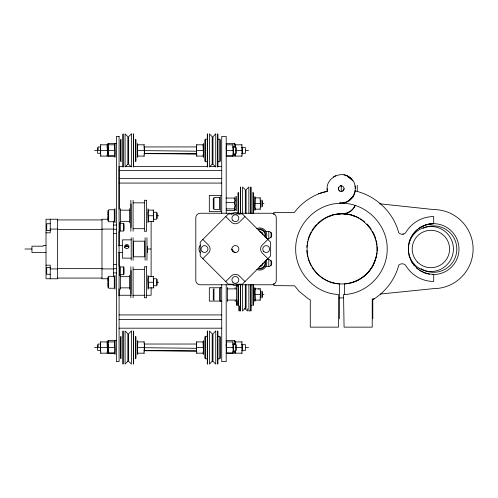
<?xml version="1.0" encoding="UTF-8"?>
<svg xmlns="http://www.w3.org/2000/svg" width="498" height="498" viewBox="0 0 498 498"><rect width="100%" height="100%" fill="white"/><g stroke="black" fill="none" stroke-linecap="round" stroke-linejoin="round"><path stroke-width="0.75" d="M116.408 143.424L108.315 143.424L107.462 145.447L108.315 147.999L107.45 151.118L108.315 154.243L107.568 154.785L107.568 155.37L108.315 155.911L114.938 155.911M116.408 340.52L108.315 340.52L107.462 342.543L108.315 345.095L107.45 348.214L108.315 351.339L107.568 351.881L107.568 352.472L108.315 353.014L114.938 353.014M226.198 208.886L234.29 208.886L235.156 205.761L234.29 202.636L235.156 200.352L234.29 198.067L226.198 198.067M234.832 147.072L235.106 145.179L234.29 143.424L226.198 143.424M234.683 344.467L235.143 342.543L234.29 340.52L226.198 340.52M107.462 151.479L107.45 154.256M107.462 348.581L107.45 351.351M107.462 145.976L107.462 150.757M107.462 343.072L107.462 347.853M235.143 145.447L235.156 144.071L234.832 144.762M235.143 342.543L235.156 341.167L234.832 341.858M273.856 214.713L273.856 212.397L294.281 212.596C302.28 201.752 314.344 194.145 327.41 191.033C324.472 178.153 342.369 168.915 351.215 178.707C360.384 187.011 352.87 204.006 340.551 202.674L340.551 203.333C316.392 203.284 295.333 224.909 295.675 249.006C295.395 272.25 315.06 293.671 338.435 294.467L338.441 327.142L310.285 327.142L310.285 299.871L308.194 298.75L299.124 291.311L294.604 285.808L273.856 285.609L273.856 283.294M355.292 190.983C354.389 197.438 348.662 202.885 342.132 203.315M377.017 252.698A35.196 35.196 0 0 1 376.027 257.976C381.3 237.695 365.862 214.955 344.579 214.09M235.181 146.978L235.56 144.818M235.181 344.074L235.56 341.914M107.45 144.464L108.315 143.424M107.45 341.566L108.315 340.52M226.198 155.911L234.29 155.911L235.156 154.872M226.198 210.554L234.29 210.554L235.156 209.515M226.198 353.014L234.29 353.014L235.156 351.968M128.889 246.491L128.82 247.033A2.129 2.104 -0.2 0 1 127.837 248.315L127.326 248.521A2.129 2.104 -0.2 0 1 124.631 246.485A2.117 1.942 0 0 1 126.778 244.53A2.117 1.942 0 0 1 128.895 246.491M100.82 144.818L100.409 147.638L100.82 156.086M108.371 144.818L107.96 147.638L108.371 156.086M107.045 156.086L107.45 153.266L107.045 144.818M114.596 156.086L115.001 153.266L114.596 144.818M137.79 144.818L137.38 147.638L137.79 156.086M144.015 156.086L144.42 153.266L144.015 144.818M100.82 341.914L100.409 344.734L100.82 353.182M108.371 341.914L107.96 344.734L108.371 353.182M107.045 353.182L107.45 350.362L107.045 341.914M148.423 210.125L148.018 212.945L148.423 221.392M114.596 353.182L115.001 350.362L114.596 341.914M153.241 221.392L153.645 218.572L153.241 210.125M148.423 276.639L148.018 279.453L148.423 287.9M137.79 341.914L137.38 350.362L137.79 353.182M153.241 287.9L153.645 285.086L153.241 276.639M144.015 353.182L144.42 344.734L144.015 341.914M196.791 144.818L196.386 147.638L196.791 156.086M203.022 156.086L203.427 153.266L203.022 144.818M226.602 144.818L226.198 147.638L226.602 156.086M232.834 156.086L233.238 153.266L232.834 144.818M241.791 156.086L242.196 153.266L241.791 144.818M196.791 341.914L196.386 344.734L196.791 353.182M203.022 353.182L203.427 350.362L203.022 341.914M255.256 197.893L254.852 206.34L255.256 209.16M260.081 209.16L260.485 206.34L260.081 197.893M226.602 341.914L226.198 344.734L226.602 353.182M232.834 353.182L233.238 350.362L232.834 341.914M255.256 288.84L254.852 291.66L255.256 300.107M241.791 353.182L242.196 350.362L241.791 341.914M260.074 300.107L260.485 291.66L260.074 288.84M338.814 187.254L338.435 188.661L338.814 190.074L339.848 191.108L341.255 191.481L342.668 191.108L343.701 190.074L344.074 188.661L343.701 187.254L342.668 186.221L341.255 185.847L339.848 186.221L338.814 187.254L338.435 188.661L338.814 190.074L339.848 191.108M344.074 188.661L343.701 190.074L342.668 191.108M376.276 255.872C373.326 270.831 359.911 283.138 344.572 283.928L344.572 294.299M108.296 216.524L107.96 217.383L108.296 217.813M108.296 283.038L107.96 283.897L108.296 284.327M375.735 258.686L372.51 266.467A35.196 35.196 0 0 0 375.822 258.711M124.737 247.525C125.247 245.894 127.868 245.751 128.671 247.189M213.48 204.709L213.48 205.375M213.48 295.65L213.48 296.322M232.821 154.243L234.29 154.243L234.502 153.801M232.821 351.339L234.29 351.339L234.502 350.897M234.832 154.99L234.29 155.911M354.993 205.574C352.883 210.598 347.33 213.493 342.307 213.81C323.488 213.53 306.83 230.188 307.11 249.006C306.911 266.691 321.708 283.088 339.493 283.928L339.493 318.788M355.41 205.238C353.518 209.72 349.403 213.094 344.635 214.084M234.683 209.926L234.29 210.554M234.683 352.385L234.29 353.014M108.296 213.704L107.96 214.134L108.296 214.993M108.296 218.578L107.96 219.008M108.296 280.218L107.96 280.642L108.296 281.501M108.296 285.093L107.96 285.522M372.099 267.003C364.119 280.405 346.913 287.122 332.017 282.491M213.48 201.678L213.48 202.35M213.48 292.625L213.48 293.291M202.854 258.661L207.834 253.687A5.752 5.752 0 0 0 208.481 245.072L202.854 239.451M244.966 216.555L239.339 222.176A5.752 5.752 0 0 1 230.73 221.529L225.75 216.555M225.75 281.557L231.377 275.936A5.752 5.752 0 0 1 239.986 276.583L244.966 281.557M267.862 239.451L262.882 244.425A5.752 5.752 0 0 0 262.234 253.04L267.862 258.661M349.079 200.37L352.964 196.486M372.23 300.064C385.072 292.5 394.989 279.702 398.736 265.222A4.787 4.787 0 0 1 405.615 265.222A32.438 32.438 0 0 0 433.708 281.445L433.708 274.342A25.342 25.342 0 0 1 408.366 249.006A25.342 25.342 0 0 1 433.708 223.664L433.708 216.562A32.438 32.438 0 0 0 405.615 232.784A4.787 4.787 0 0 1 398.736 232.784C393.445 212.185 375.785 195.602 355.111 190.927M260.522 265.895L259.782 266.324A3.249 3.249 0 0 0 263.031 263.075M260.859 265.702L262.595 264.699L262.595 263.84M333.436 176.958L335.87 175.657M329.52 216.281L332.925 214.875A35.196 35.196 0 0 0 325.094 218.018M421.04 227.057L427.147 224.523L433.708 223.664M318.533 193.722L327.447 191.413L327.18 188.661M427.651 224.461L433.571 223.683A25.41 25.41 0 0 1 458.969 249.753A25.41 25.41 0 0 1 432.239 274.466M402.801 234.197L403.442 234.066M333.654 214.775L342.033 213.673L350.411 214.775M343.57 297.779L339.424 297.997M380.491 294.019L433.571 288.622A39.529 39.529 0 0 0 473.1 249.087A39.529 39.529 0 0 0 433.571 209.558L379.563 203.769M335.447 214.482L339.48 214.09M340.252 185.704L341.628 185.567M340.028 203.383L340.028 202.624L340.034 203.383C364.972 201.933 387.606 224.094 387.195 249C387.5 272.599 367.263 294.125 343.552 294.555L344.074 327.136L372.23 327.136L372.23 298.981L374.677 298.75M241.686 153.359L245.526 153.266L245.526 147.638L241.686 147.545M241.686 350.455L245.526 350.362L245.526 344.734L241.686 344.641M207.604 139.191L205.369 139.191L205.369 161.713L207.604 161.713M217.539 139.191L219.774 139.191L219.774 161.713L217.539 161.713M100.409 144.818L107.45 144.818M107.96 144.818L115.001 144.818M137.38 144.818L144.42 144.818M196.386 144.818L203.427 144.818M226.198 144.818L233.238 144.818M235.156 144.818L242.196 144.818M100.509 146.935L98.174 146.935L98.174 150.452L100.49 150.477M144.04 146.935L196.287 146.935M232.634 146.935L235.728 146.935L235.728 153.969M94.576 150.452L97.583 150.452M100.82 150.452L107.045 150.452M108.371 150.452L114.596 150.452M137.79 150.452L144.015 150.452M196.791 150.452L203.022 150.452M226.602 150.452L232.834 150.452M235.56 150.452L241.791 150.452M245.526 150.452L248.533 150.452M144.196 153.627L196.212 153.969M100.409 156.086L107.45 156.086M107.96 156.086L115.001 156.086M137.38 156.086L144.42 156.086M196.386 156.086L203.427 156.086M226.198 156.086L233.238 156.086M235.156 156.086L242.196 156.086M122.95 166.432L119.059 166.432L119.059 170.304M125.284 166.432L131.503 166.432M133.059 166.432L207.728 166.432M209.285 166.432L215.503 166.432M217.06 166.432L221.728 166.432M221.728 170.515L119.066 170.509L119.066 209.216M119.066 178.601L221.728 178.608M119.066 183.071L221.728 183.077M221.728 195.409L209.316 195.409L209.316 211.644L221.728 211.644M254.852 197.893L260.485 197.893M226.198 202.636L234.29 202.636M133.091 202.842L144.358 202.842M255.256 203.526L260.081 203.526M262.558 203.526L263.965 203.526M254.852 209.16L260.485 209.16M148.018 210.125L153.645 210.125M120.491 210.168L129.43 210.168M153.477 212.241L156.534 212.241L156.534 219.276L153.477 219.276M233.705 213.25L200.277 213.25A4.47 4.47 0 0 0 195.807 217.719L195.807 280.299A4.47 4.47 0 0 0 200.277 284.769L233.705 284.769M236.811 213.25L271.796 213.25A4.47 4.47 0 0 1 276.266 217.719L276.266 280.299A4.47 4.47 0 0 1 271.796 284.769L236.811 284.769M148.423 215.759L153.241 215.759M157.237 215.759L158.644 215.759M108.172 219.226L101.978 219.226L101.978 278.774L108.172 278.774M57.631 219.929L101.978 219.929M120.491 221.349L129.43 221.349M148.018 221.392L153.645 221.392M50.242 223.733L46.719 223.733L46.719 230.624L50.242 230.624M113.588 225.065L116.688 225.065M123.728 225.351L123.728 229.005M133.091 228.675L144.358 228.675M50.242 229.08L57.631 229.08M101.978 229.08L113.594 229.08M113.588 229.292L116.688 229.292M57.631 229.373L101.978 229.373M265.969 231.408L268.241 231.408A3.517 3.517 0 0 1 271.759 234.931A3.517 3.517 0 0 1 268.241 238.449L266.723 238.449M46.015 232.809L50.242 232.809L50.242 219.226M113.594 233.512L116.408 233.512M131.211 239.868L122.346 239.868L122.346 258.132L131.211 258.132M46.015 245.483L43.202 245.483L43.202 246.186L31.94 246.186L31.94 252.517L46.015 252.517M118.686 245.483L122.477 245.483M125.421 245.925L127.731 245.925M127.774 246.186L126.262 245.95M24.9 249L31.94 249M147.383 249L150.9 249M118.729 252.517L122.601 252.517M266.723 259.57L268.241 259.57A3.517 3.517 0 0 1 271.759 263.087A3.517 3.517 0 0 1 268.241 266.604L265.969 266.604M113.594 264.488L116.408 264.488M46.015 265.191L50.242 265.191L50.242 278.774M50.242 267.376L46.719 267.376L46.719 274.267L50.242 274.267M57.631 268.627L101.978 268.627M113.588 268.702L116.688 268.702M50.242 268.92L57.631 268.92M101.978 268.92L113.594 268.92M123.728 268.988L123.728 272.636M133.091 269.35L144.358 269.35M113.588 272.923L116.688 272.923M120.491 276.683L129.43 276.683M148.018 276.639L153.645 276.639M57.631 278.071L101.978 278.071M153.477 278.749L156.534 278.749L156.534 285.79L153.477 285.79M148.423 282.273L153.241 282.273M157.237 282.273L158.644 282.273M221.728 287.751L209.316 287.751L209.316 301.085L221.728 301.085M120.491 287.863L129.43 287.863M148.018 287.9L153.645 287.9M254.54 288.84L260.485 288.84M227.605 288.884L236.55 288.884M255.256 294.474L260.074 294.474M262.558 294.474L263.965 294.474M119.078 295.258L131.285 295.258M132.81 295.258L145.018 295.258M146.543 295.258L151.118 295.258L151.118 287.502M227.605 300.064L236.55 300.064M254.54 300.107L260.485 300.107M119.078 314.923L221.728 314.923M119.078 319.392L221.728 319.392M119.078 328.188L221.728 328.188M207.604 336.287L205.369 336.287L205.369 358.809L207.604 358.809M217.539 336.287L219.774 336.287L219.774 358.809L217.539 358.809M100.409 341.914L107.45 341.914M107.96 341.914L115.001 341.914M137.38 341.914L144.42 341.914M196.386 341.914L203.427 341.914M226.198 341.914L233.238 341.914M235.156 341.914L242.196 341.914M100.509 344.031L98.174 344.031L98.174 347.548L100.49 347.573M144.04 344.031L196.287 344.031M232.634 344.031L235.728 344.031L235.728 351.065M94.576 347.548L97.583 347.548M100.82 347.548L107.045 347.548M108.371 347.548L114.596 347.548M137.79 347.548L144.015 347.548M196.791 347.548L203.022 347.548M226.602 347.548L232.834 347.548M235.56 347.548L241.791 347.548M245.526 347.548L248.533 347.548M144.196 350.723L196.212 351.065M100.409 353.182L107.45 353.182M107.96 353.182L115.001 353.182M137.38 353.182L144.42 353.182M196.386 353.182L203.427 353.182M226.198 353.182L233.238 353.182M235.156 353.182L242.196 353.182M144.003 153.396L196.785 153.851M100.689 153.291L97.583 153.266L97.583 147.638M144.003 350.492L196.785 350.947M100.689 350.387L97.583 350.362L97.583 344.734M144.439 150.614L196.106 151.199M144.439 347.716L196.106 348.295M348.619 214.482L341.753 213.661M234.446 252.455L235.361 252.573M344.006 174.854L346.645 175.657L351.215 178.707L349.079 176.958M354.539 216.281L351.14 214.875A35.196 35.196 0 0 1 358.965 218.018M234.29 143.424L235.143 144.165M234.29 154.243L235.143 154.978M234.29 198.067L234.95 198.509M234.29 208.886L235.143 209.621M234.29 340.52L235.143 341.261M234.29 351.339L235.143 352.08M260.522 232.105L259.782 231.676A3.249 3.249 0 0 1 263.031 234.925M260.859 232.298L262.595 233.301L262.595 234.16M346.645 175.657L352.964 180.842M107.773 144.762L107.462 144.358M107.773 341.858L107.462 341.454M244.68 308.237L247.462 310.995L247.462 308.779M231.906 249.591L234.826 252.505M107.96 212.509L108.296 212.939M107.96 279.017L108.296 279.446M108.315 155.911L107.773 154.99M108.315 353.014L107.923 352.385M107.462 144.165L107.462 145.447M107.462 341.261L107.462 342.543M235.56 156.086L235.181 153.926M258.667 288.84L258.767 289.238M235.56 353.182L235.181 351.022M231.838 249.056L231.956 249.965M355.068 185.916L355.335 188.661M235.143 145.976L235.156 147.302M235.143 343.072L235.156 344.398M372.79 299.385L372.79 318.788M357.271 185.337L357.271 190.977M341.255 185.847L341.255 191.481M271.043 232.317L271.043 237.534M271.043 260.473L271.043 265.689M268.789 231.408L268.789 239.021M268.789 258.985L268.789 266.604M262.558 200.713L262.558 206.34M262.558 291.66L262.558 297.287M261.848 200.009L261.848 207.044M261.848 290.957L261.848 297.991M260.485 200.009L260.485 207.044M260.485 290.957L260.485 297.991M254.852 196.486L254.852 210.567M254.852 287.433L254.852 301.514M253.445 192.807L253.445 213.381M253.445 284.619L253.445 305.193M252.897 192.265L252.897 213.281M252.897 284.719L252.897 305.735M251.49 305.355L251.49 305.735M250.98 187.124L250.98 213.617M250.98 284.383L250.98 310.877M250.843 186.987L250.843 213.169M250.836 284.831L250.836 311.013M249.43 310.453L249.43 311.013M248.869 213.156L248.869 187.005L246.087 189.763L246.087 213.256M248.869 284.844L248.869 310.995M246.087 284.744L246.087 308.237M245.315 213.256L245.315 189.763L242.532 186.987L242.532 213.169M245.315 284.744L245.315 308.237L242.532 311.013L242.532 284.831M242.196 146.935L242.196 153.969M242.196 344.031L242.196 351.065M240.565 186.987L240.565 213.169M240.559 284.831L240.559 311.013M240.422 187.124L240.422 213.617M240.422 284.383L240.422 310.877M239.152 306.17L239.152 311.013M239.015 305.722L239.015 310.877M238.498 192.265L238.498 213.281M238.492 284.719L238.492 305.735M237.957 192.807L237.957 213.381M237.957 284.619L237.957 305.193M237.085 284.719L237.085 286.512M237.085 300.879L237.085 305.735M236.55 196.486L236.55 210.567M236.55 284.956L236.55 305.193M236.257 147.638L236.257 153.266M236.257 344.734L236.257 350.362M235.156 153.851L235.156 154.256M235.143 196.486L235.143 210.567M235.143 287.433L235.143 288.379M235.143 300.568L235.143 301.514M235.156 350.947L235.156 351.351M233.238 146.935L233.238 153.969M233.238 344.031L233.238 351.065M227.605 287.433L227.605 301.514M226.198 213.306L226.198 136.371L221.728 136.371L221.728 213.306M226.198 284.694L226.198 361.629L221.728 361.629L221.728 284.694M220.321 139.733L220.321 161.171M220.321 196.486L220.321 210.567M220.321 287.676L220.321 301.514M220.321 336.829L220.321 358.267M219.618 288.491L219.618 300.456M217.856 134.049L217.856 166.855M217.856 331.145L217.856 363.951M217.713 133.912L217.713 166.992M217.713 331.008L217.713 364.088M217.433 139.222L217.433 161.676M217.433 336.324L217.433 358.778M213.984 288.491L213.984 300.456M213.281 198.248L213.281 208.805M213.281 289.195L213.281 299.752M207.436 133.912L207.436 166.992M207.436 331.008L207.436 364.088M207.299 134.049L207.299 166.855M207.299 331.145L207.299 363.951M204.834 139.733L204.834 161.171M204.834 336.829L204.834 358.267M203.427 143.412L203.427 157.493M203.427 340.508L203.427 354.588M196.386 146.935L196.386 153.969M196.386 344.031L196.386 351.065M188.481 153.502L188.481 153.969M157.237 212.945L157.237 218.572M157.237 279.453L157.237 285.086M153.645 212.241L153.645 219.276M153.645 278.749L153.645 285.79M151.118 221.566L151.118 276.639M148.018 208.718L148.018 222.799M148.018 275.232L148.018 289.307M147.383 246.186L147.383 252.517M146.978 237.739L146.978 260.261M145.105 237.739L145.105 260.261M144.42 146.935L144.42 153.969M144.42 344.031L144.42 351.065M137.38 143.412L137.38 157.493M137.38 340.508L137.38 354.588M135.973 139.733L135.973 161.171M135.973 336.829L135.973 358.267M135.431 139.191L135.431 161.713M135.431 336.287L135.431 358.809M133.514 134.049L133.514 166.855M133.514 331.145L133.514 363.951M133.371 133.912L133.371 166.992M133.371 331.008L133.371 364.088M133.091 200.271L133.091 231.246M133.091 237.739L133.091 260.261M133.091 266.785L133.091 297.754M131.211 237.739L131.211 260.261M131.123 203.962L131.123 227.549M131.123 270.476L131.123 294.063M130.843 200.271L130.843 231.246M130.843 266.785L130.843 297.754M129.43 208.718L129.43 222.799M129.43 275.232L129.43 289.307M124.008 223.727L124.008 230.63M124.008 267.364L124.008 274.261M123.093 133.912L123.093 166.992M123.093 331.008L123.093 364.088M122.95 134.049L122.95 166.855M122.95 331.145L122.95 363.951M121.026 139.191L121.026 161.713M121.026 336.287L121.026 358.809M120.491 139.733L120.491 161.171M120.491 208.718L120.491 222.799M120.491 275.232L120.491 289.307M120.491 336.829L120.491 358.267M119.781 222.419L119.781 232.105M119.781 265.888L119.781 275.575M119.059 231.52L119.059 245.47M119.059 252.442L119.059 266.393M119.059 288.865L119.059 295.837M115.001 143.412L115.001 157.493M115.001 208.718L115.001 222.799M115.001 275.232L115.001 289.307M115.001 340.508L115.001 354.588M113.594 221.498L113.594 276.502M107.96 146.935L107.96 153.969M107.96 210.48L107.96 221.037M107.96 276.988L107.96 287.551M107.96 344.031L107.96 351.065M100.409 146.935L100.409 153.969M100.409 344.031L100.409 351.065M429.593 274.186A25.41 25.41 0 0 1 422.628 272.02M422.036 271.727A25.41 25.41 0 0 1 419.727 270.402M418.102 269.25A25.41 25.41 0 0 1 416.565 267.974M414.249 265.59A25.41 25.41 0 0 1 413.408 264.556M412.63 263.486A25.41 25.41 0 0 1 410.931 260.628M409.406 256.943A25.41 25.41 0 0 1 409.026 255.667M409.026 242.514A25.41 25.41 0 0 1 409.406 241.237M409.617 240.609A25.41 25.41 0 0 1 417.579 229.341M418.631 228.532A25.41 25.41 0 0 1 422.036 226.453M422.628 226.154A25.41 25.41 0 0 1 429.593 223.994M423.026 228.395A23.232 23.232 0 0 1 456.797 249.087A23.232 23.232 0 0 1 423.026 269.785M422.379 269.449A23.232 23.232 0 0 1 421.121 268.702M372.124 267.121A35.196 35.196 0 0 1 351.14 282.864M332.925 282.864A35.196 35.196 0 0 1 311.941 267.121M311.175 265.808A35.196 35.196 0 0 1 308.038 257.976M307.671 256.495A35.196 35.196 0 0 1 306.868 250.394M306.868 247.344A35.196 35.196 0 0 1 307.042 245.041M307.247 243.51A35.196 35.196 0 0 1 307.671 241.244M308.038 239.762A35.196 35.196 0 0 1 311.175 231.937M311.941 230.618A35.196 35.196 0 0 1 316.61 224.53M317.687 223.453A35.196 35.196 0 0 1 324.435 218.392M333.66 214.682A35.196 35.196 0 0 1 350.405 214.682M360.284 218.778A35.196 35.196 0 0 1 364.661 221.915M366.92 223.982A35.196 35.196 0 0 1 371.303 229.323M372.51 231.271A35.196 35.196 0 0 1 375.822 239.028M376.22 240.497A35.196 35.196 0 0 1 377.017 245.041M377.154 246.578A35.196 35.196 0 0 1 377.154 251.16M231.408 214.208A5.59 5.59 0 0 1 239.314 214.208M238.156 284.694A5.59 5.59 0 0 1 232.566 284.694M256.8 228.545A7.04 7.04 0 0 1 266.156 237.901M258.232 229.148A5.982 5.982 0 0 1 265.204 237.453M258.412 229.827A5.279 5.279 0 0 1 264.88 236.289M200.57 252.953A5.59 5.59 0 0 1 200.57 245.047M265.204 260.547A5.982 5.982 0 0 1 258.232 268.852M264.88 261.711A5.279 5.279 0 0 1 258.412 268.173M266.156 260.099A7.04 7.04 0 0 1 256.8 269.455M127.843 164.216L125.066 166.992L125.066 133.912L127.843 136.689L127.843 164.216M212.192 164.216L209.409 166.992L209.409 133.912L212.192 136.689L212.192 164.216M228.389 213.916L200.215 242.09L200.215 256.022L228.389 284.196L242.327 284.196L270.501 256.022L270.501 242.09L242.327 213.916L228.389 213.916M127.843 361.311L125.066 364.088L125.066 331.008L127.843 333.785L127.843 361.311M212.192 361.311L209.409 364.088L209.409 331.008L212.192 333.785L212.192 361.311M131.397 133.931L128.621 136.689L128.621 164.216L131.397 166.967L131.397 133.931M215.746 133.931L212.963 136.689L212.963 164.216L215.746 166.967L215.746 133.931M131.397 331.033L128.621 333.785L128.621 361.311L131.397 364.069L131.397 331.033M215.746 331.033L212.963 333.785L212.963 361.311L215.746 364.069L215.746 331.033M119.078 136.371L116.408 136.371L116.408 361.629L119.078 361.629L119.078 136.371M219.618 197.544L213.984 197.544L213.984 209.509L219.618 209.509L219.618 197.544M146.611 200.271L144.358 200.271L144.358 231.246L146.611 231.246L146.611 200.271M114.297 209.776L108.664 209.776L108.664 221.741L114.297 221.741L114.297 209.776M57.631 219.226L46.015 219.226L46.015 278.774L57.631 278.774L57.631 219.226M123.585 223.309L120.205 223.309L120.205 231.047L123.585 231.047L123.585 223.309M144.731 241.188L133.402 241.188L133.402 256.812L144.731 256.812L144.731 241.188M146.611 266.785L144.358 266.785L144.358 297.754L146.611 297.754L146.611 266.785M123.585 266.94L120.205 266.94L120.205 274.684L123.585 274.684L123.585 266.94M114.297 276.284L108.664 276.284L108.664 288.255L114.297 288.255L114.297 276.284M417.679 262.222A18.694 18.694 0 0 0 448.947 253.843A18.694 18.694 0 0 0 426.058 230.948A18.694 18.694 0 0 0 417.679 262.222M419.633 268.509A22.528 22.528 0 0 0 453.417 249.006A22.528 22.528 0 0 0 419.633 229.497A22.528 22.528 0 0 0 419.633 268.509M232.871 251.546A3.517 3.517 0 0 0 238.76 249.965A3.517 3.517 0 0 0 234.446 245.657A3.517 3.517 0 0 0 232.871 251.546M202.064 251.496A3.449 3.449 0 0 0 207.828 249.946A3.449 3.449 0 0 0 203.607 245.726A3.449 3.449 0 0 0 202.064 251.496M232.921 220.633A3.449 3.449 0 0 0 238.685 219.089A3.449 3.449 0 0 0 234.465 214.868A3.449 3.449 0 0 0 232.921 220.633M232.921 282.354A3.449 3.449 0 0 0 238.685 280.81A3.449 3.449 0 0 0 234.465 276.589A3.449 3.449 0 0 0 232.921 282.354M263.784 251.496A3.449 3.449 0 0 0 269.549 249.946A3.449 3.449 0 0 0 265.328 245.726A3.449 3.449 0 0 0 263.784 251.496"/></g></svg>
